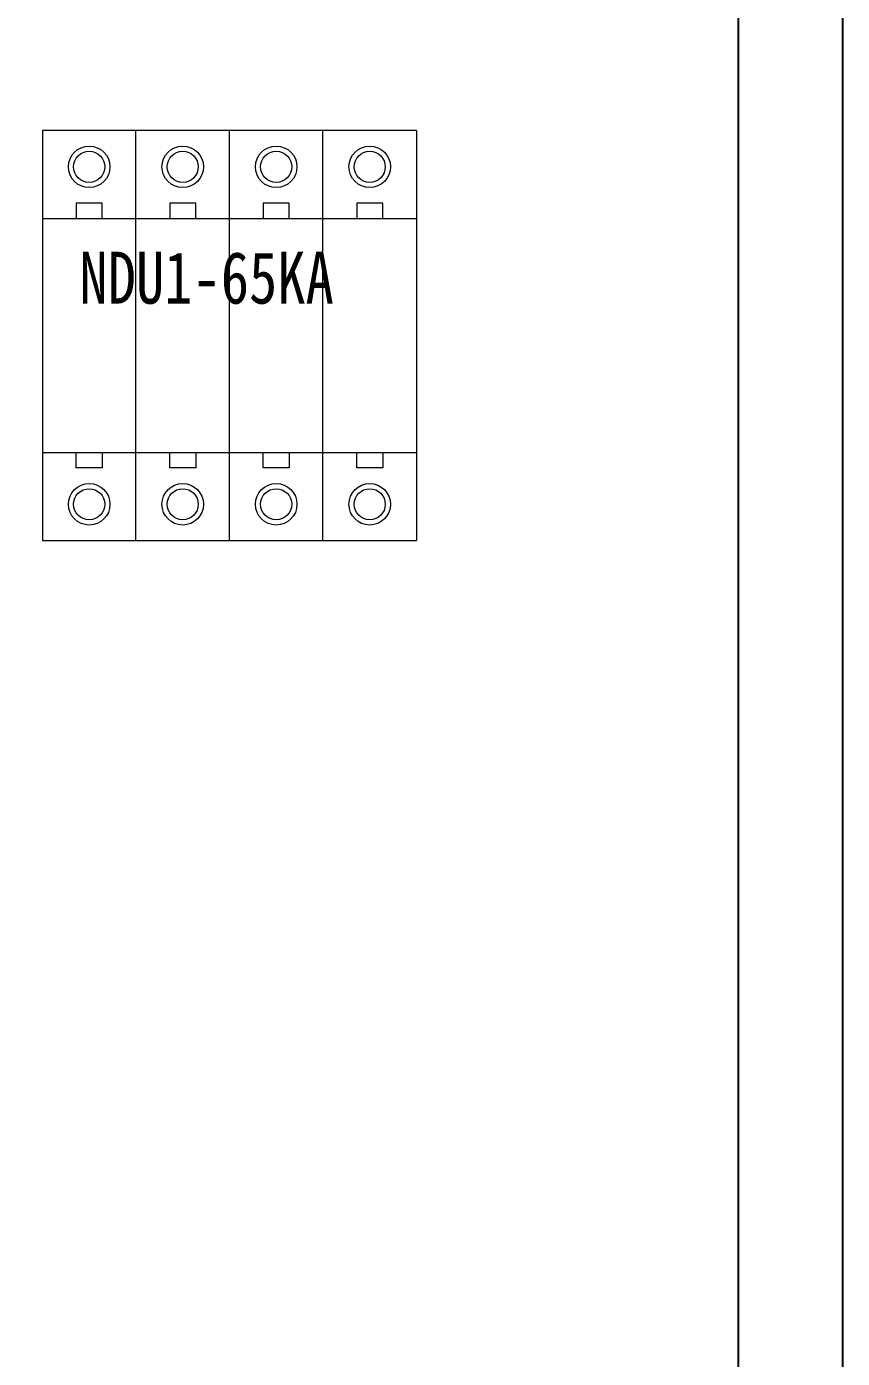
# Model space of a CAD drawing. Extents: x 406037 to 406737, y 318773 to 320773.
# Drawn here: x 406580.3 to 406737.4, y 319543 to 319799.5 of the extents above; entities that cross this region are included whole.
import ezdxf

# ---------------------------------------------------------------- set-up
doc = ezdxf.new("R2010")
doc.units = 0
doc.header["$MEASUREMENT"] = 0
doc.linetypes.add('DASHED', pattern=[0.75, 0.5, -0.25])
doc.layers.add('E-UNIV-NOTE', color=6, linetype='Continuous')
doc.layers.add('布置图', color=30, linetype='Continuous')
doc.styles.add('宋体', font='', dxfattribs={"width": 0.8})
doc.styles.get('宋体').set_extended_font_data('NSimSun')

# ---------------------------------------------------------------- blocks, each defined once
blk = doc.blocks.new('Manufacturer上海良信PartName电涌保护器SeriesNDU1ShellFrameLimitingCurrentRemarkPartTypeMinCurrent0MaxCurrent0Poles4PMinPower0MaxPower0LibType3DelFlgfalseUpdateDate2023-01-0100000')
at = {"color": 7, "linetype": 'Continuous', "lineweight": 15}
for p, q in [((-18, 39.5), (-36, 39.5)), ((-36, 39.5), (-36, 22.5)), ((-18, 22.5), (-18, 39.5)), ((36, 39.5), (-18, 39.5)), ((0, 22.5), (0, 39.5)), ((18, 22.5), (18, 39.5)), ((36, 39.5), (36, 22.5)), ((-24.5, 25.5), (-29.5, 25.5)), ((-29.5, 25.5), (-29.5, 22.5)), ((-24.5, 22.5), (-24.5, 25.5)), ((-6.5, 25.5), (-11.5, 25.5)), ((-11.5, 25.5), (-11.5, 22.5)), ((-6.5, 22.5), (-6.5, 25.5)), ((11.5, 25.5), (6.5, 25.5)), ((6.5, 25.5), (6.5, 22.5)), ((11.5, 22.5), (11.5, 25.5)), ((29.5, 25.5), (24.5, 25.5)), ((24.5, 25.5), (24.5, 22.5)), ((29.5, 22.5), (29.5, 25.5)), ((-36, 22.5), (-36, -22.5)), ((-18, 22.5), (-36, 22.5)), ((-18, -22.5), (-18, 22.5)), ((36, 22.5), (-18, 22.5)), ((0, -22.5), (0, 22.5)), ((18, -22.5), (18, 22.5)), ((36, 22.5), (36, -22.5)), ((-36, -22.5), (-18, -22.5)), ((-36, -22.5), (-36, -39.5)), ((-29.5, -25.5), (-29.5, -22.5)), ((-24.5, -22.5), (-24.5, -25.5)), ((-18, -39.5), (-18, -22.5)), ((-18, -22.5), (36, -22.5)), ((-11.5, -25.5), (-11.5, -22.5)), ((-6.5, -22.5), (-6.5, -25.5)), ((0, -39.5), (0, -22.5)), ((6.5, -25.5), (6.5, -22.5)), ((11.5, -22.5), (11.5, -25.5)), ((18, -39.5), (18, -22.5)), ((24.5, -25.5), (24.5, -22.5)), ((29.5, -22.5), (29.5, -25.5)), ((36, -22.5), (36, -39.5)), ((-24.5, -25.5), (-29.5, -25.5)), ((-6.5, -25.5), (-11.5, -25.5)), ((11.5, -25.5), (6.5, -25.5)), ((29.5, -25.5), (24.5, -25.5)), ((-36, -39.5), (-18, -39.5)), ((-18, -39.5), (36, -39.5))]:
    blk.add_line(p, q, dxfattribs=at)
for centre, radius in [((-27, 32.5), 4), ((-9, 32.5), 4), ((9, 32.5), 4), ((27, 32.5), 4), ((-27, 32.5), 3), ((-9, 32.5), 3), ((9, 32.5), 3), ((27, 32.5), 3), ((-27, -32.5), 4), ((-27, -32.5), 3), ((-9, -32.5), 4), ((-9, -32.5), 3), ((9, -32.5), 4), ((9, -32.5), 3), ((27, -32.5), 4), ((27, -32.5), 3)]:
    blk.add_circle(centre, radius, dxfattribs=at)
at = {"layer": 'E-UNIV-NOTE', "style": '宋体', "width": 0.8}
blk.add_text('NDU1-65KA', height=10, dxfattribs=at).set_placement((-28.89, 6.15))

msp = doc.modelspace()

# ---------------------------------------------------------------- linework, layer by layer
at = {"color": 2, "elevation": 0}
msp.add_lwpolyline([(406717.35, 320773.47), (406737.35, 320773.47), (406737.35, 318773.47), (406717.35, 318773.47)], close=True, dxfattribs=at)
at = {"layer": '布置图', "linetype": 'DASHED', "elevation": 0}
msp.add_lwpolyline([(406037.35, 320773.47), (406737.35, 320773.47), (406737.35, 318773.47), (406037.35, 318773.47)], close=True, dxfattribs=at)

# ---------------------------------------------------------------- block references
msp.add_blockref('Manufacturer上海良信PartName电涌保护器SeriesNDU1ShellFrameLimitingCurrentRemarkPartTypeMinCurrent0MaxCurrent0Poles4PMinPower0MaxPower0LibType3DelFlgfalseUpdateDate2023-01-0100000', (406619.36, 319739.97))

doc.saveas('drawing.dxf')
